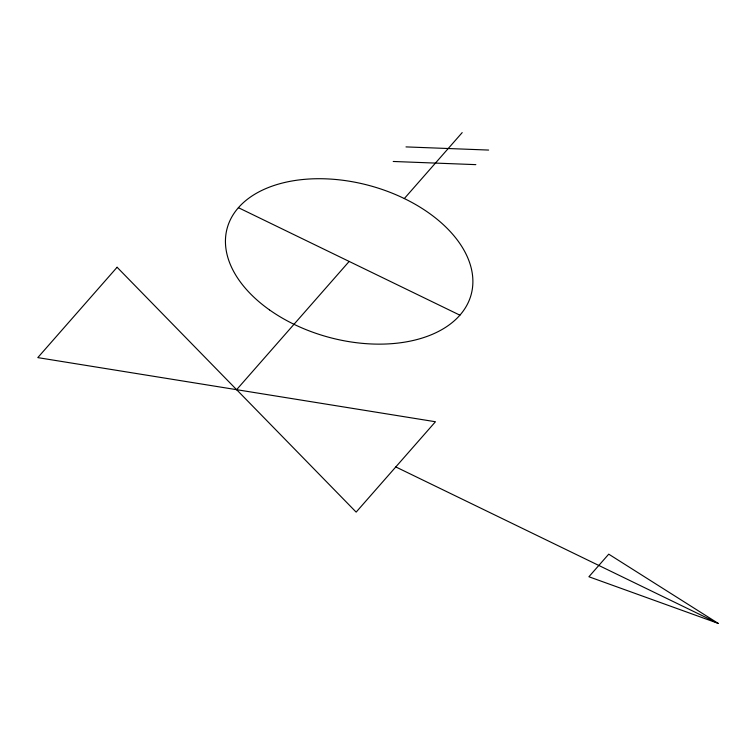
<?xml version="1.0" encoding="UTF-8"?>
<svg xmlns="http://www.w3.org/2000/svg" width="756" height="756" viewBox="0 0 756 756"><rect width="100%" height="100%" fill="white"/><g stroke="black" fill="none" stroke-linecap="round" stroke-linejoin="round"><path stroke-width="1.13" d="M236.619 389.68L349.159 261.434M404.318 198.563L462.19 132.612M406 146.9L488.641 150.066M393.214 161.472L475.845 164.638M718.2 623.388L588.905 576.752L608.731 554.157L718.2 623.388L395.804 466.934M238.405 207.683L459.903 315.176M117.095 267.255L37.8 357.616L435.447 421.744L356.152 512.114L117.095 267.255M269.438 309.856A126.422 78.529 15.2 0 0 470.96 295.284A126.422 78.529 15.2 0 0 307.068 179.144A126.422 78.529 15.2 0 0 269.438 309.856"/></g></svg>
